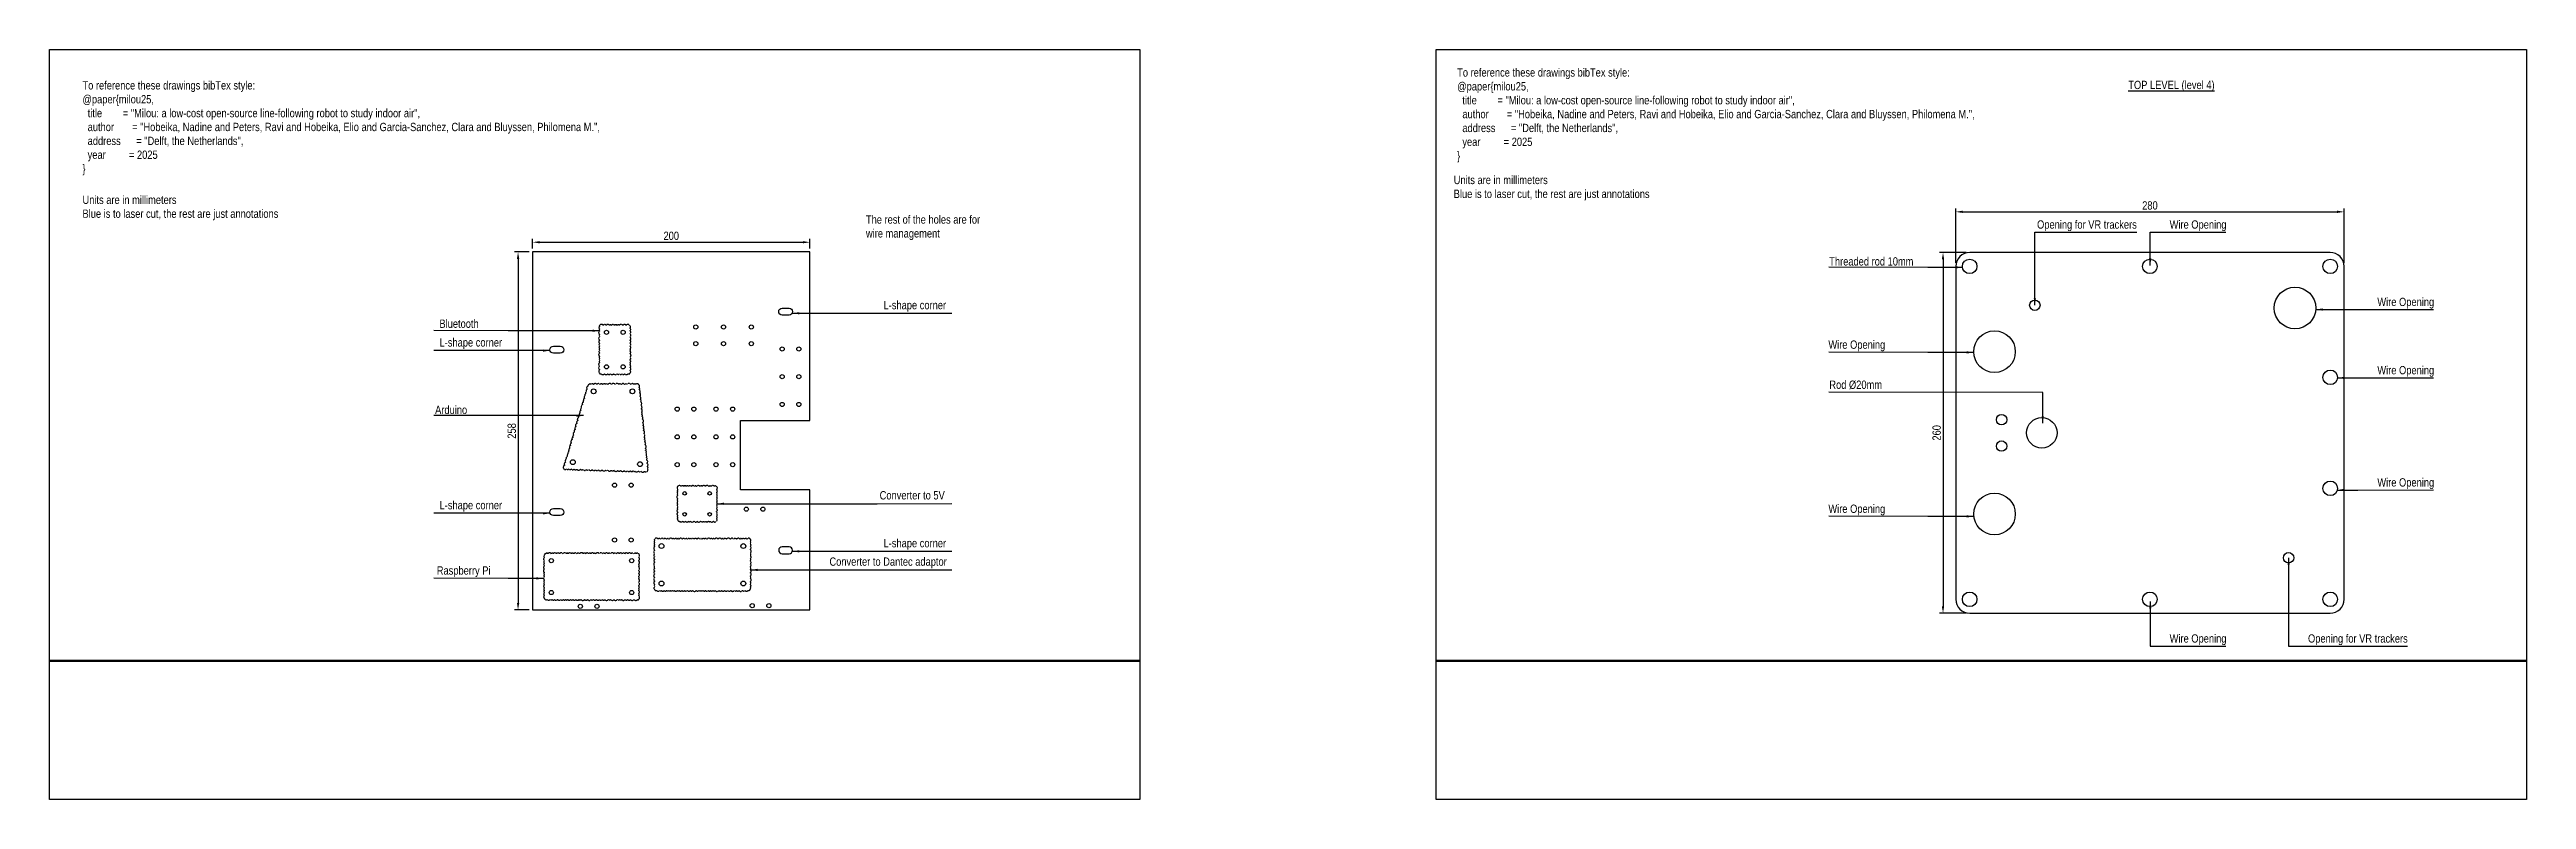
# Model space of a CAD drawing. Header units: inches. Extents: x 128 to 1915, y 46 to 586.
import ezdxf

# ---------------------------------------------------------------- set-up
doc = ezdxf.new("R2010")
doc.units = ezdxf.units.IN
doc.header["$MEASUREMENT"] = 0
doc.linetypes.add('HIDDEN', pattern=[0.375, 0.25, -0.125])
for name, color, linetype in [('03 cutting', 5, 'Continuous'), ('HOB_CARTOUCHE', 7, 'Continuous'), ('ST_ANNOTATION', 4, 'Continuous'), ('ST_ANNOTATION 1-002', 4, 'Continuous'), ('ST_BEAMS_HIDDEN', 6, 'HIDDEN')]:
    doc.layers.add(name, color=color, linetype=linetype)
doc.styles.add('ST_1-001', font='Arial.ttf', dxfattribs={"width": 0.8, "height": 3})
doc.styles.add('ST_1-002', font='Arial.ttf', dxfattribs={"width": 0.8, "height": 6})
doc.dimstyles.new('ST_1-002', dxfattribs={"dimscale": 100, "dimtxt": 6, "dimasz": 0.05, "dimexe": 0.025, "dimexo": 0.025, "dimgap": 0.015, "dimtad": 1, "dimdec": 0, "dimzin": 0, "dimdsep": 46, "dimtxsty": 'ST_1-002', "dimcen": 0.09, "dimclrd": 1, "dimclre": 1, "dimclrt": 256, "dimadec": 0, "dimazin": 0, "dimtfac": 1, "dimtdec": 0, "dimtix": 1, "dimtmove": 2, "dimatfit": 3, "dimfxl": 0.7, "dimtolj": 1, "dimtzin": 0, "dimlwd": -1, "dimlwe": -1, "dimarcsym": 0})

# ---------------------------------------------------------------- blocks, each defined once
blk = doc.blocks.new('A$C42A157D1')
at = {"layer": 'HOB_CARTOUCHE', "color": 8, "lineweight": 60}
blk.add_line((92.41, -129.21), (-300.74, -129.21), dxfattribs=at)
at = {"layer": 'HOB_CARTOUCHE', "color": 8, "lineweight": 30}
blk.add_lwpolyline([(-300.74, 91.05), (92.41, 91.05), (92.41, -179.21), (-300.74, -179.21)], close=True, dxfattribs=at)
blk = doc.blocks.new('*D2')
at = {"layer": 'DEFPOINTS', "color": 0, "transparency": 16777216}
for p in [(676.8, 447.5), (476.8, 440.5), (676.8, 440.5)]:
    blk.add_point(p, dxfattribs=at)
at = {"layer": 'ST_ANNOTATION 1-002', "color": 1, "transparency": 16777216}
for p, q in [((476.8, 443), (476.8, 450)), ((481.8, 447.5), (671.8, 447.5)), ((676.8, 443), (676.8, 450))]:
    blk.add_line(p, q, dxfattribs=at)
for points in [[(481.8, 448.3), (481.8, 446.7), (476.8, 447.5)], [(671.8, 448.3), (671.8, 446.7), (676.8, 447.5)]]:
    blk.add_solid(points, dxfattribs=at)
at = {"layer": 'ST_ANNOTATION 1-002', "transparency": 16777216, "insert": (576.8, 452.1), "char_height": 6, "attachment_point": 5, "style": 'ST_1-002'}
blk.add_mtext('\\A1;200', dxfattribs=at)
blk = doc.blocks.new('*D3')
at = {"layer": 'DEFPOINTS', "color": 0, "transparency": 16777216}
for p in [(476.8, 440.5), (466.3, 182.5), (476.8, 182.5)]:
    blk.add_point(p, dxfattribs=at)
at = {"layer": 'ST_ANNOTATION 1-002', "color": 1, "transparency": 16777216}
for p, q in [((474.3, 440.5), (463.8, 440.5)), ((466.3, 435.5), (466.3, 187.5)), ((474.3, 182.5), (463.8, 182.5))]:
    blk.add_line(p, q, dxfattribs=at)
for points in [[(465.5, 435.5), (467.2, 435.5), (466.3, 440.5)], [(465.5, 187.5), (467.2, 187.5), (466.3, 182.5)]]:
    blk.add_solid(points, dxfattribs=at)
at = {"layer": 'ST_ANNOTATION 1-002', "transparency": 16777216, "insert": (461.8, 311.5), "char_height": 6, "attachment_point": 5, "rotation": 90, "style": 'ST_1-002'}
blk.add_mtext('\\A1;258', dxfattribs=at)
blk = doc.blocks.new('*D7')
at = {"layer": 'DEFPOINTS', "color": 0, "transparency": 16777216}
for p in [(1513.2, 440.1), (1494, 180.1), (1513.2, 180.1)]:
    blk.add_point(p, dxfattribs=at)
at = {"layer": 'ST_ANNOTATION 1-002', "color": 1, "transparency": 16777216}
for p, q in [((1510.7, 440.1), (1491.5, 440.1)), ((1494, 435.1), (1494, 185.1)), ((1510.7, 180.1), (1491.5, 180.1))]:
    blk.add_line(p, q, dxfattribs=at)
for points in [[(1493.1, 435.1), (1494.8, 435.1), (1494, 440.1)], [(1493.1, 185.1), (1494.8, 185.1), (1494, 180.1)]]:
    blk.add_solid(points, dxfattribs=at)
at = {"layer": 'ST_ANNOTATION 1-002', "transparency": 16777216, "insert": (1489.4, 310.1), "char_height": 6, "attachment_point": 5, "rotation": 90, "style": 'ST_1-002'}
blk.add_mtext('\\A1;260', dxfattribs=at)
blk = doc.blocks.new('*D8')
at = {"layer": 'DEFPOINTS', "color": 0, "transparency": 16777216}
for p in [(1783.2, 469.4), (1503.2, 430.1), (1783.2, 430.1)]:
    blk.add_point(p, dxfattribs=at)
at = {"layer": 'ST_ANNOTATION 1-002', "color": 1, "transparency": 16777216}
for p, q in [((1503.2, 432.6), (1503.2, 471.9)), ((1508.2, 469.4), (1778.2, 469.4)), ((1783.2, 432.6), (1783.2, 471.9))]:
    blk.add_line(p, q, dxfattribs=at)
for points in [[(1508.2, 470.3), (1508.2, 468.6), (1503.2, 469.4)], [(1778.2, 470.3), (1778.2, 468.6), (1783.2, 469.4)]]:
    blk.add_solid(points, dxfattribs=at)
at = {"layer": 'ST_ANNOTATION 1-002', "transparency": 16777216, "insert": (1643.2, 474), "char_height": 6, "attachment_point": 5, "style": 'ST_1-002'}
blk.add_mtext('\\A1;280', dxfattribs=at)

msp = doc.modelspace()

# ---------------------------------------------------------------- linework, layer by layer
at = {"layer": '03 cutting'}
for p, q in [((626.8, 269.1), (626.8, 319.1)), ((626.8, 319.1), (676.8, 319.1)), ((676.8, 269.1), (626.8, 269.1))]:
    msp.add_line(p, q, dxfattribs=at)
msp.add_lwpolyline([(676.8, 319.1), (676.8, 440.5), (476.8, 440.5), (476.8, 182.5), (676.8, 182.5), (676.8, 269.1)], dxfattribs=at)
for points in [[(1773.2, 180.1, 0.414214), (1783.2, 190.1), (1783.2, 430.1, 0.414214), (1773.2, 440.1), (1513.2, 440.1, 0.414214), (1503.2, 430.1), (1503.2, 190.1, 0.414214), (1513.2, 180.1)], [(656.8, 400), (661.8, 400, -1), (661.8, 395), (656.8, 395, -1)], [(491.8, 372.5), (496.8, 372.5, -1), (496.8, 367.5), (491.8, 367.5, -1)], [(491.8, 255.5), (496.8, 255.5, -1), (496.8, 250.5), (491.8, 250.5, -1)], [(656.8, 223), (661.8, 223, 1), (661.8, 228), (656.8, 228, 1)]]:
    msp.add_lwpolyline(points, format="xyb", close=True, dxfattribs=at)
for centre, radius in [((1513.2, 430.1), 5.25), ((1643.2, 430.1), 5.25), ((1773.2, 430.1), 5.25), ((1747.8, 400.1), 15), ((1560.2, 402.1), 3.75), ((530.1, 382.6), 1.5), ((542.1, 382.6), 1.5), ((594.5, 386.4), 1.5), ((594.5, 374.4), 1.5), ((614.5, 386.4), 1.5), ((614.5, 374.4), 1.5), ((634.5, 386.4), 1.5), ((634.5, 374.4), 1.5), ((1531.1, 368.6), 15), ((530.1, 357.7), 1.5), ((542.1, 357.7), 1.5), ((656.8, 370.6), 1.5), ((668.8, 370.6), 1.5), ((520.8, 340), 1.75), ((548.8, 340), 1.75), ((656.8, 350.6), 1.5), ((668.8, 350.6), 1.5), ((1773.2, 350.1), 5.25), ((581.1, 327.2), 1.5), ((593.1, 327.2), 1.5), ((609.1, 327.2), 1.5), ((621.1, 327.2), 1.5), ((656.8, 330.6), 1.5), ((668.8, 330.6), 1.5), ((1536.2, 319.6), 3.75), ((581.1, 307.2), 1.5), ((593.1, 307.2), 1.5), ((609.1, 307.2), 1.5), ((621.1, 307.2), 1.5), ((1536.2, 300.6), 3.75), ((1565.2, 310.1), 11), ((505.8, 289), 1.75), ((554.3, 287.5), 1.75), ((581.1, 287.2), 1.5), ((593.1, 287.2), 1.5), ((609.1, 287.2), 1.5), ((621.1, 287.2), 1.5), ((535.9, 272.4), 1.5), ((547.9, 272.4), 1.5), ((1773.2, 270.1), 5.25), ((586.5, 266.5), 1.25), ((586.5, 251.4), 1.25), ((604.5, 266.5), 1.25), ((604.5, 251.4), 1.25), ((630.9, 255.1), 1.5), ((642.9, 255.1), 1.5), ((1531.1, 251.6), 15), ((535.9, 232.9), 1.5), ((547.9, 232.9), 1.5), ((490.3, 218), 1.5), ((548.3, 218), 1.5), ((569.8, 228.5), 1.75), ((628.8, 228.5), 1.75), ((1743.2, 220.1), 3.75), ((490.3, 195), 1.5), ((548.3, 195), 1.5), ((569.8, 201.5), 1.75), ((628.8, 201.5), 1.75), ((511.2, 185.1), 1.5), ((523.2, 185.1), 1.5), ((635.2, 185.5), 1.5), ((647.2, 185.5), 1.5), ((1513.2, 190.1), 5.25), ((1643.2, 190.1), 5.25), ((1773.2, 190.1), 5.25)]:
    msp.add_circle(centre, radius, dxfattribs=at)
at = {"layer": 'ST_BEAMS_HIDDEN'}
for points in [[(525.1, 387.6, -0.520567), (527.7, 387.6, -0.520567), (529.8, 387.6, -0.520567), (532.2, 387.6, -0.520567), (533.6, 387.6, -0.520567), (535.9, 387.6, -0.520567), (537.7, 387.6, -0.520567), (539.4, 387.6, -0.520567), (541.9, 387.6, -0.520567), (544.2, 387.6, -0.520567), (546.8, 387.6, -0.520567), (547.1, 385.5, -0.520567), (547.1, 383.7, -0.520567), (547.1, 381.6, -0.520567), (547.1, 379.2, -0.520567), (547.1, 376.9, -0.520567), (547.1, 374.8, -0.520567), (547.1, 372.7, -0.520567), (547.1, 370.5, -0.520567), (547.1, 369.1, -0.520567), (547.1, 367.2, -0.520567), (547.1, 364.6, -0.520567), (547.1, 362.7, -0.520567), (547.1, 360.8, -0.520567), (547.1, 359.1, -0.520567), (547.1, 357.3, -0.520567), (547.1, 355, -0.520567), (547.1, 353.2, -0.520567), (545.7, 352.7, -0.520567), (543.2, 352.7, -0.520567), (541.3, 352.7, -0.520567), (539.4, 352.7, -0.520567), (537.8, 352.7, -0.520567), (535.2, 352.7, -0.520567), (533, 352.7, -0.520567), (531, 352.7, -0.520567), (528.6, 352.7, -0.520567), (526.2, 352.7, -0.520567), (525.1, 353.2, -0.520567), (525.1, 355.7, -0.520567), (525.1, 358.2, -0.520567), (525.1, 360.8, -0.520567), (525.1, 362.1, -0.520567), (525.1, 363.6, -0.520567), (525.1, 365.1, -0.520567), (525.1, 367.7, -0.520567), (525.1, 369.6, -0.520567), (525.1, 371, -0.520567), (525.1, 372.7, -0.520567), (525.1, 374.5, -0.520567), (525.1, 376.9, -0.520567), (525.1, 379.4, -0.520567), (525.1, 380.9, -0.520567), (525.1, 383.5, -0.520567), (525.1, 384.9, -0.520567), (525.1, 386.7, -0.520567)], [(499.2, 284.2, -0.520567), (499.9, 286.7, -0.520567), (500.7, 289.1, -0.520567), (501.3, 291.4, -0.520567), (501.9, 293.3, -0.520567), (502.3, 294.8, -0.520567), (502.8, 296.2, -0.520567), (503.1, 297.6, -0.520567), (503.6, 299, -0.520567), (504.2, 301.1, -0.520567), (504.7, 302.8, -0.520567), (505.4, 305.2, -0.520567), (505.9, 306.9, -0.520567), (506.4, 308.5, -0.520567), (507, 310.8, -0.520567), (507.5, 312.5, -0.520567), (508.1, 314.5, -0.520567), (508.8, 316.9, -0.520567), (509.4, 318.9, -0.520567), (510.1, 321.3, -0.520567), (510.5, 322.7, -0.520567), (511, 324.3, -0.520567), (511.6, 326.2, -0.520567), (512.1, 328, -0.520567), (512.8, 330.4, -0.520567), (513.4, 332.3, -0.520567), (513.7, 333.6, -0.520567), (514.2, 335, -0.520567), (514.7, 336.8, -0.520567), (515.1, 338.4, -0.520567), (515.6, 339.9, -0.520567), (516.1, 341.5, -0.520567), (516.8, 343.9, -0.520567), (517.5, 345, -0.520567), (518.9, 345, -0.520567), (520.8, 345, -0.520567), (523.2, 345, -0.520567), (525.5, 345, -0.520567), (527.3, 345, -0.520567), (529.4, 345, -0.520567), (531.2, 345, -0.520567), (533.8, 345, -0.520567), (536.4, 345, -0.520567), (539, 345, -0.520567), (540.8, 345, -0.520567), (543.2, 345, -0.520567), (545, 345, -0.520567), (547.6, 345, -0.520567), (549.9, 345, -0.520567), (551.3, 345, -0.520567), (553.2, 345, -0.520567), (553.6, 342.8, -0.520567), (553.7, 341.2, -0.520567), (554, 338.9, -0.520567), (554.2, 336.5, -0.520567), (554.5, 334.3, -0.520567), (554.7, 332.6, -0.520567), (554.9, 330, -0.520567), (555.2, 327.4, -0.520567), (555.4, 325, -0.520567), (555.6, 323.5, -0.520567), (555.7, 322.1, -0.520567), (556, 320, -0.520567), (556.2, 317.4, -0.520567), (556.4, 315.4, -0.520567), (556.6, 313.6, -0.520567), (556.8, 311.9, -0.520567), (557.1, 309.6, -0.520567), (557.3, 307.1, -0.520567), (557.5, 305.5, -0.520567), (557.7, 303.6, -0.520567), (557.9, 301.5, -0.520567), (558.2, 298.9, -0.520567), (558.3, 297.5, -0.520567), (558.5, 295.5, -0.520567), (558.7, 294, -0.520567), (558.8, 292.5, -0.520567), (559, 290.7, -0.520567), (559.3, 288.2, -0.520567), (559.6, 285.8, -0.520567), (559.7, 284.3, -0.520567), (559.4, 282.4, -0.520567), (557.5, 282.4, -0.520567), (554.9, 282.5, -0.520567), (553.2, 282.6, -0.520567), (550.6, 282.6, -0.520567), (549.2, 282.7, -0.520567), (547.3, 282.7, -0.520567), (545.2, 282.8, -0.520567), (542.9, 282.9, -0.520567), (540.4, 283, -0.520567), (538.2, 283, -0.520567), (535.5, 283.1, -0.520567), (533.5, 283.2, -0.520567), (531, 283.2, -0.520567), (529.5, 283.3, -0.520567), (526.8, 283.4, -0.520567), (524.3, 283.4, -0.520567), (522.1, 283.5, -0.520567), (519.8, 283.6, -0.520567), (517.4, 283.7, -0.520567), (515.7, 283.7, -0.520567), (513.1, 283.8, -0.520567), (511.2, 283.9, -0.520567), (508.6, 283.9, -0.520567), (506.7, 284, -0.520567), (504.7, 284.1, -0.520567), (502.8, 284.1, -0.520567), (501.2, 284.2, -0.520567)], [(581.5, 271.5, -0.520567), (584, 271.5, -0.520567), (585.9, 271.5, -0.520567), (587.6, 271.5, -0.520567), (589.3, 271.5, -0.520567), (591.3, 271.5, -0.520567), (593.6, 271.5, -0.520567), (594.9, 271.5, -0.520567), (597.4, 271.5, -0.520567), (599.1, 271.5, -0.520567), (601.5, 271.5, -0.520567), (604, 271.5, -0.520567), (605.5, 271.5, -0.520567), (608, 271.5, -0.520567), (609.5, 271.4, -0.520567), (609.5, 269.2, -0.520567), (609.5, 267.1, -0.520567), (609.5, 265.6, -0.520567), (609.5, 263.9, -0.520567), (609.5, 261.9, -0.520567), (609.5, 260.1, -0.520567), (609.5, 258.4, -0.520567), (609.5, 256.9, -0.520567), (609.5, 255.4, -0.520567), (609.5, 253.3, -0.520567), (609.5, 251.9, -0.520567), (609.5, 250, -0.520567), (609.5, 248.2, -0.520567), (609.5, 246.5, -0.520567), (607.1, 246.4, -0.520567), (604.8, 246.4, -0.520567), (603.5, 246.4, -0.520567), (601.7, 246.4, -0.520567), (600.1, 246.4, -0.520567), (598, 246.4, -0.520567), (595.5, 246.4, -0.520567), (593.2, 246.4, -0.520567), (590.7, 246.4, -0.520567), (589.3, 246.4, -0.520567), (587.1, 246.4, -0.520567), (585.1, 246.4, -0.520567), (583, 246.4, -0.520567), (581.5, 247.3, -0.520567), (581.5, 248.7, -0.520567), (581.5, 250.5, -0.520567), (581.5, 252.8, -0.520567), (581.5, 255.1, -0.520567), (581.5, 256.7, -0.520567), (581.5, 258.7, -0.520567), (581.5, 260.8, -0.520567), (581.5, 262.5, -0.520567), (581.5, 265.1, -0.520567), (581.5, 266.5, -0.520567), (581.5, 268.1, -0.520567), (581.5, 269.5, -0.520567)], [(564.8, 233.5, -0.520567), (567.4, 233.5, -0.520567), (569.1, 233.5, -0.520567), (571.3, 233.5, -0.520567), (573.5, 233.5, -0.520567), (575.2, 233.5, -0.520567), (577.7, 233.5, -0.520567), (579.2, 233.5, -0.520567), (580.9, 233.5, -0.520567), (582.4, 233.5, -0.520567), (584.8, 233.5, -0.520567), (586.8, 233.5, -0.520567), (588.4, 233.5, -0.520567), (590.2, 233.5, -0.520567), (591.7, 233.5, -0.520567), (593.3, 233.5, -0.520567), (595.4, 233.5, -0.520567), (597.6, 233.5, -0.520567), (599, 233.5, -0.520567), (600.7, 233.5, -0.520567), (602.6, 233.5, -0.520567), (605.1, 233.5, -0.520567), (606.7, 233.5, -0.520567), (608.2, 233.5, -0.520567), (610.6, 233.5, -0.520567), (613.1, 233.5, -0.520567), (614.6, 233.5, -0.520567), (616.8, 233.5, -0.520567), (619.4, 233.5, -0.520567), (621.8, 233.5, -0.520567), (624, 233.5, -0.520567), (626.4, 233.5, -0.520567), (627.9, 233.5, -0.520567), (629.6, 233.5, -0.520567), (631.4, 233.5, -0.520567), (633.8, 233.5, -0.520567), (633.8, 231.7, -0.520567), (633.8, 230.2, -0.520567), (633.8, 228.1, -0.520567), (633.8, 226, -0.520567), (633.8, 223.5, -0.520567), (633.8, 221.6, -0.520567), (633.8, 219.4, -0.520567), (633.8, 217.9, -0.520567), (633.8, 215.6, -0.520567), (633.8, 213.5, -0.520567), (633.8, 211.6, -0.520567), (633.8, 209.3, -0.520567), (633.8, 206.9, -0.520567), (633.8, 205.2, -0.520567), (633.8, 202.8, -0.520567), (633.8, 200.9, -0.520567), (633.8, 198.9, -0.520567), (633.8, 197.5, -0.520567), (632.1, 196.5, -0.520567), (629.9, 196.5, -0.520567), (628.2, 196.5, -0.520567), (625.6, 196.5, -0.520567), (623.9, 196.5, -0.520567), (622.3, 196.5, -0.520567), (619.8, 196.5, -0.520567), (617.5, 196.5, -0.520567), (615.3, 196.5, -0.520567), (613.1, 196.5, -0.520567), (611.2, 196.5, -0.520567), (608.5, 196.5, -0.520567), (606.9, 196.5, -0.520567), (605.3, 196.5, -0.520567), (603.5, 196.5, -0.520567), (601.5, 196.5, -0.520567), (599.7, 196.5, -0.520567), (598.2, 196.5, -0.520567), (596.8, 196.5, -0.520567), (594.8, 196.5, -0.520567), (592.3, 196.5, -0.520567), (590.5, 196.5, -0.520567), (588.4, 196.5, -0.520567), (586.4, 196.5, -0.520567), (584.5, 196.5, -0.520567), (582.6, 196.5, -0.520567), (581.2, 196.5, -0.520567), (579.1, 196.5, -0.520567), (577.6, 196.5, -0.520567), (576.1, 196.5, -0.520567), (574.8, 196.5, -0.520567), (573.4, 196.5, -0.520567), (571.6, 196.5, -0.520567), (569.6, 196.5, -0.520567), (568.3, 196.5, -0.520567), (566.3, 196.5, -0.520567), (564.8, 197.2, -0.520567), (564.8, 199.2, -0.520567), (564.8, 200.7, -0.520567), (564.8, 203.2, -0.520567), (564.8, 205.7, -0.520567), (564.8, 208.4, -0.520567), (564.8, 210.4, -0.520567), (564.8, 212.6, -0.520567), (564.8, 214.3, -0.520567), (564.8, 216.9, -0.520567), (564.8, 218.8, -0.520567), (564.8, 220.9, -0.520567), (564.8, 223, -0.520567), (564.8, 225.5, -0.520567), (564.8, 228.1, -0.520567), (564.8, 229.4, -0.520567), (564.8, 230.9, -0.520567), (564.8, 232.4, -0.520567)], [(553.3, 190, 0.520567), (553.3, 192.6, 0.520567), (553.3, 194.3, 0.520567), (553.3, 196.5, 0.520567), (553.3, 197.9, 0.520567), (553.3, 199.9, 0.520567), (553.3, 202.4, 0.520567), (553.3, 204.9, 0.520567), (553.3, 206.6, 0.520567), (553.3, 208.8, 0.520567), (553.3, 211, 0.520567), (553.3, 213.6, 0.520567), (553.3, 215.4, 0.520567), (553.3, 217.9, 0.520567), (553.3, 220.3, 0.520567), (553.3, 222.9, 0.520567), (551.5, 223, 0.520567), (549.7, 223, 0.520567), (547.9, 223, 0.520567), (545.5, 223, 0.520567), (543.4, 223, 0.520567), (541.3, 223, 0.520567), (539.2, 223, 0.520567), (537.2, 223, 0.520567), (535.3, 223, 0.520567), (533.1, 223, 0.520567), (531.3, 223, 0.520567), (529, 223, 0.520567), (527.1, 223, 0.520567), (524.9, 223, 0.520567), (522.3, 223, 0.520567), (520.9, 223, 0.520567), (518.8, 223, 0.520567), (517.1, 223, 0.520567), (515.1, 223, 0.520567), (513.3, 223, 0.520567), (510.7, 223, 0.520567), (508.6, 223, 0.520567), (506.6, 223, 0.520567), (504.9, 223, 0.520567), (502.5, 223, 0.520567), (501.2, 223, 0.520567), (498.5, 223, 0.520567), (496.2, 223, 0.520567), (494.1, 223, 0.520567), (491.9, 223, 0.520567), (490.1, 223, 0.520567), (487.8, 223, 0.520567), (486.3, 223, 0.520567), (485.3, 221.6, 0.520567), (485.3, 220.2, 0.520567), (485.3, 217.9, 0.520567), (485.3, 216.2, 0.520567), (485.3, 214.2, 0.520567), (485.3, 211.9, 0.520567), (485.3, 209.4, 0.520567), (485.3, 207.8, 0.520567), (485.3, 206.2, 0.520567), (485.3, 203.9, 0.520567), (485.3, 202.1, 0.520567), (485.3, 200.5, 0.520567), (485.3, 198.3, 0.520567), (485.3, 196.5, 0.520567), (485.3, 194.9, 0.520567), (485.3, 192.9, 0.520567), (485.3, 190.8, 0.520567), (487.2, 190, 0.520567), (489.4, 190, 0.520567), (490.8, 190, 0.520567), (492.6, 190, 0.520567), (494.8, 190, 0.520567), (497.1, 190, 0.520567), (498.9, 190, 0.520567), (500.7, 190, 0.520567), (502.2, 190, 0.520567), (504.3, 190, 0.520567), (505.9, 190, 0.520567), (508, 190, 0.520567), (510.2, 190, 0.520567), (511.7, 190, 0.520567), (514.3, 190, 0.520567), (516.5, 190, 0.520567), (519, 190, 0.520567), (520.6, 190, 0.520567), (522.7, 190, 0.520567), (525, 190, 0.520567), (527.2, 190, 0.520567), (528.9, 190, 0.520567), (531.4, 190, 0.520567), (532.9, 190, 0.520567), (535.4, 190, 0.520567), (537.9, 190, 0.520567), (539.6, 190, 0.520567), (541, 190, 0.520567), (543.5, 190, 0.520567), (545.3, 190, 0.520567), (547.4, 190, 0.520567), (550, 190, 0.520567), (552.6, 190, 0.520567)]]:
    msp.add_lwpolyline(points, format="xyb", close=True, dxfattribs=at)

# ---------------------------------------------------------------- block references
at = {"layer": 'ST_ANNOTATION', "xscale": 2, "yscale": 2, "zscale": 2}
for p in [(729.9, 404.3), (1729.9, 404.3)]:
    msp.add_blockref('A$C42A157D1', p, dxfattribs=at)

# ---------------------------------------------------------------- texts
at = {"layer": 'ST_ANNOTATION 1-002', "char_height": 6, "style": 'ST_1-001'}
for s, insert, attachment_point in [('To reference these drawings bibTex style:\\P@paper\\{milou25,\\P  title        = "Milou: a low-cost open-source line-following robot to study indoor air",\\P  author       = "Hobeika, Nadine and Peters, Ravi and Hobeika, Elio and Garcia-Sanchez, Clara and Bluyssen, Philomena M.",\\P  address      = "Delft, the Netherlands",\\P  year         = 2025\\P\\}', (1143.6, 572.9), 1), ('To reference these drawings bibTex style:\\P@paper\\{milou25,\\P  title        = "Milou: a low-cost open-source line-following robot to study indoor air",\\P  author       = "Hobeika, Nadine and Peters, Ravi and Hobeika, Elio and Garcia-Sanchez, Clara and Bluyssen, Philomena M.",\\P  address      = "Delft, the Netherlands",\\P  year         = 2025\\P\\}', (152.2, 563.6), 1), ('Units are in millimeters\\PBlue is to laser cut, the rest are just annotations', (1141.1, 495.4), 1), ('Units are in millimeters\\PBlue is to laser cut, the rest are just annotations', (152.2, 481.1), 1), ('The rest of the holes are for\\Pwire management', (717.2, 466.9), 1), ('Opening for VR trackers', (1561.8, 463.3), 1), ('Wire Opening', (1657.4, 463.3), 1), ('Threaded rod 10mm', (1411.9, 436.7), 1), ('L-shape corner', (729.9, 405.2), 1), ('Wire Opening', (1807.2, 407.5), 1), ('Bluetooth', (409.6, 391.8), 1), ('L-shape corner', (454.8, 378.3), 3), ('Wire Opening', (1452.3, 376.7), 3), ('Wire Opening', (1807.2, 358.3), 1), ('Rod %%C20mm', (1450, 347.8), 3), ('Arduino', (406.5, 329.7), 1), ('Converter to 5V', (727.1, 268.1), 1), ('Wire Opening', (1807.2, 277.4), 1), ('L-shape corner', (454.8, 261), 3), ('Wire Opening', (1452.3, 258.4), 3), ('L-shape corner', (729.9, 233.6), 1), ('Converter to Dantec adaptor', (690.9, 220.3), 1), ('Raspberry Pi', (407.7, 213.9), 1), ('Wire Opening', (1657.4, 164.9), 1), ('Opening for VR trackers', (1757.2, 164.9), 1)]:
    msp.add_mtext_dynamic_manual_height_columns(s, width=2064.049, gutter_width=31.2, heights=[0], dxfattribs=dict(at, insert=insert, attachment_point=attachment_point))
at = {"layer": 'ST_ANNOTATION 1-002', "insert": (1658.7, 560), "char_height": 6, "attachment_point": 5, "style": 'ST_1-002'}
msp.add_mtext('\\A1;{\\LTOP LEVEL (level 4)}', dxfattribs=at)

# ---------------------------------------------------------------- dimensions: what is measured, and where the dimension line sits
at = {"layer": 'ST_ANNOTATION 1-002'}
for base, p1, p2, picture, middle in [((1783.2, 469.4), (1503.2, 430.1), (1783.2, 430.1), '*D8', (1643.2, 474)), ((676.8, 447.5), (476.8, 440.5), (676.8, 440.5), '*D2', (576.8, 452.1))]:
    dim = msp.add_linear_dim(base=base, p1=p1, p2=p2, dimstyle='ST_1-002', dxfattribs=at)
    dim.commit()
    dim.dimension.update_dxf_attribs({"geometry": picture, "text_midpoint": middle})
for base, p1, p2, picture, middle in [((466.3, 182.5), (476.8, 440.5), (476.8, 182.5), '*D3', (461.8, 311.5)), ((1494, 180.1), (1513.2, 440.1), (1513.2, 180.1), '*D7', (1489.4, 310.1))]:
    dim = msp.add_linear_dim(base=base, p1=p1, p2=p2, angle=90, dimstyle='ST_1-002', dxfattribs=at)
    dim.commit()
    dim.dimension.update_dxf_attribs({"geometry": picture, "text_midpoint": middle})

# ---------------------------------------------------------------- leaders
for points in [[(1560.2, 402.1), (1560.2, 454.7), (1633.7, 454.8)], [(1643.4, 430.8), (1643.4, 454.7), (1697.9, 454.8)], [(1508.2, 429.4), (1482.9, 429.4), (1411.7, 429.5)], [(664.2, 396.3), (725.3, 396.3), (779.2, 396.4)], [(1762.8, 399), (1776.6, 399), (1847.8, 399.1)], [(525.2, 383.7), (459.3, 383.7), (405.5, 383.8)], [(489.3, 369.4), (459.3, 369.4), (405.5, 369.5)], [(1516.1, 368.1), (1482.9, 368.1), (1411.7, 368.2)], [(1778.4, 349.7), (1790.6, 349.7), (1847.8, 349.8)], [(513.4, 322.5), (459.3, 322.5), (405.5, 322.6)], [(1565.9, 317.1), (1565.9, 339.3), (1411.7, 339.4)], [(1778.3, 268.9), (1793.2, 268.9), (1847.8, 269)], [(489.3, 252.1), (459.3, 252.1), (405.5, 252.2)], [(609.9, 259), (725.3, 259), (779.2, 259.1)], [(1516.1, 249.9), (1482.9, 249.9), (1411.7, 250)], [(664.2, 224.7), (725.3, 224.7), (779.2, 224.8)], [(1743.2, 220.1), (1743.2, 156.3), (1828.9, 156.4)], [(484.6, 205.2), (459.3, 205.2), (405.5, 205.3)], [(634.2, 211.3), (725.3, 211.3), (779.2, 211.4)], [(1643.4, 188.6), (1643.4, 156.3), (1697.9, 156.4)]]:
    msp.add_leader(points, dimstyle='ST_1-002', dxfattribs=at)

doc.saveas('drawing.dxf')
